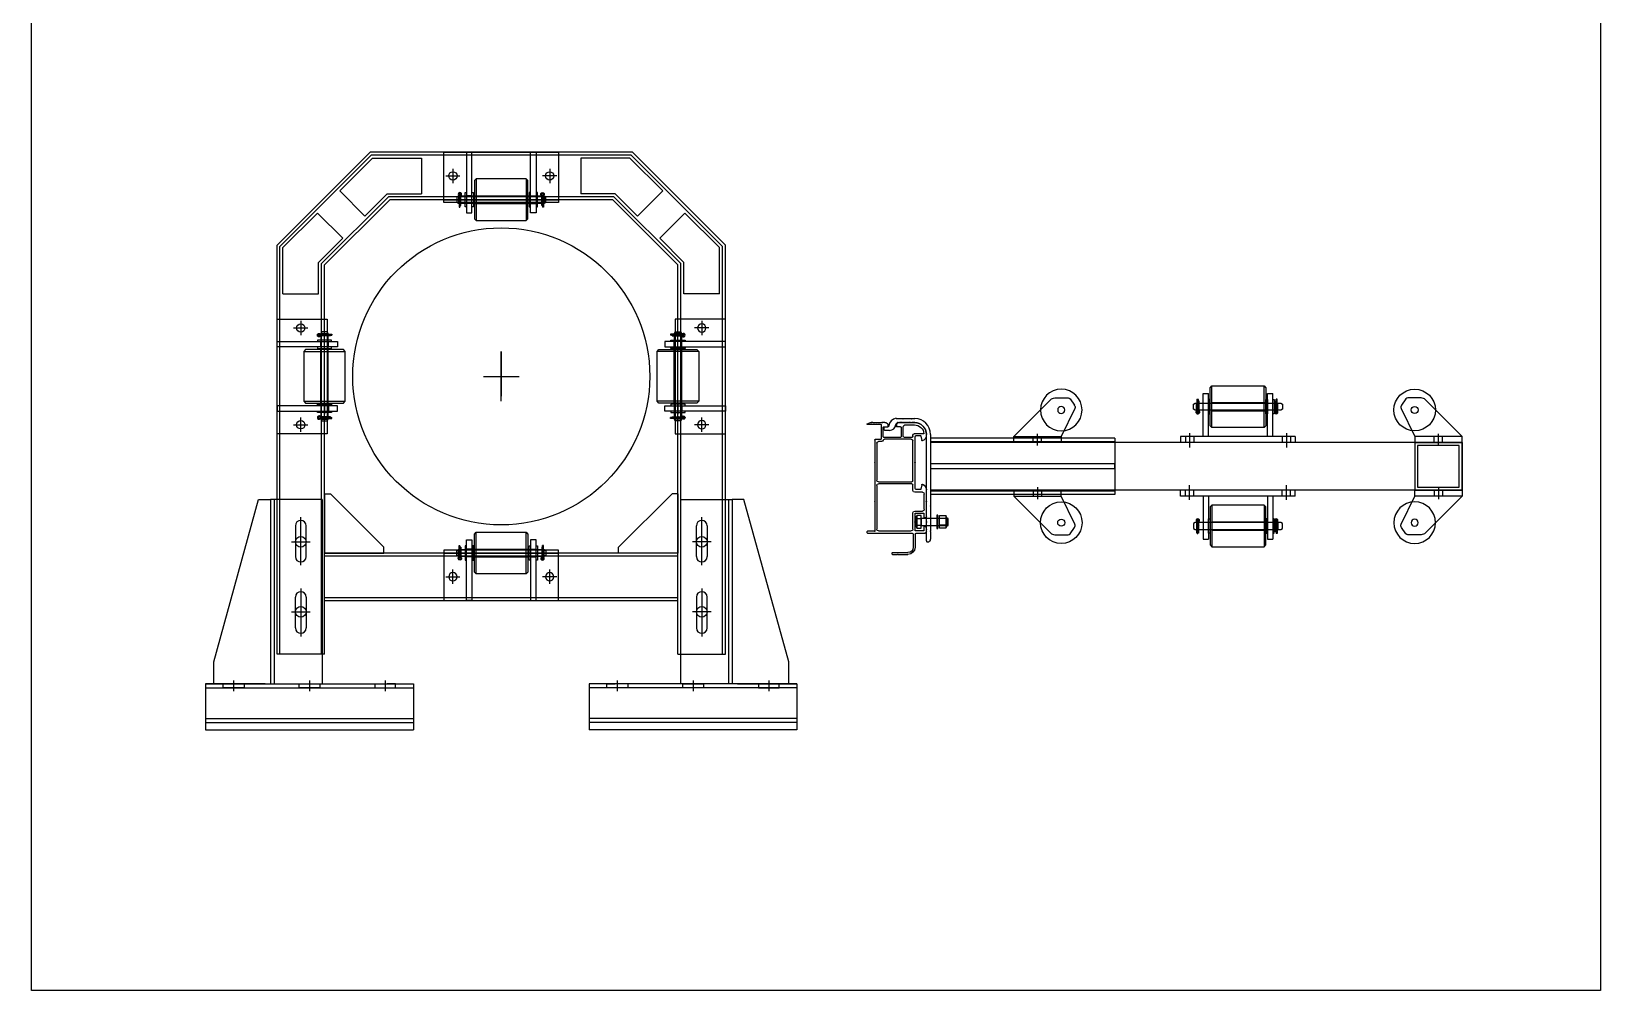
# Model space of a CAD drawing. Header units: millimetres. Extents: x -1481984 to -235402, y 1078406 to 1875046.
# Drawn here: x -1358524 to -1355883, y 1499190 to 1500805 of the extents above; entities that cross this region are included whole.
import ezdxf

# ---------------------------------------------------------------- set-up
doc = ezdxf.new("R2010")
doc.units = ezdxf.units.MM
doc.header["$LTSCALE"] = 1000
for name, pattern in [('__BORDER__', [21, 6, -3, 6, -3, 0, -3]), ('CENTER2', [28.575, 19.05, -3.175, 3.175, -3.175]), ('DASHED', [0.75, 0.5, -0.25]), ('DASHED2', [9.525, 6.35, -3.175])]:
    doc.linetypes.add(name, pattern=pattern)
doc.layers.get('0').update_dxf_attribs({"linetype": 'CONTINUOUS'})
for name, color, linetype in [('中实线', 1, 'CONTINUOUS'), ('粗实线', 3, 'CONTINUOUS'), ('结构', 1, 'CONTINUOUS')]:
    doc.layers.add(name, color=color, linetype=linetype)

# ---------------------------------------------------------------- blocks, each defined once
blk = doc.blocks.new('滚轮支架_-T')
at = {"color": 3, "linetype": 'CENTER2', "ltscale": 0.5}
for p, q in [((-93.5, -40), (-69.5, -40)), ((-81.5, -28), (-81.5, -52)), ((93.5, -40), (69.5, -40)), ((81.5, -28), (81.5, -52)), ((-44.5, -80), (-63.5, -80)), ((44.5, -80), (63.5, -80))]:
    blk.add_line(p, q, dxfattribs=at)
at = {"linetype": 'DASHED2'}
for p, q in [((-49.5, -73.5), (-58.5, -73.5)), ((49.5, -73.5), (58.5, -73.5)), ((-49.5, -86.5), (-58.5, -86.5)), ((49.5, -86.5), (58.5, -86.5))]:
    blk.add_line(p, q, dxfattribs=at)
at = {"color": 8, "linetype": 'DASHED'}
blk.add_line((-96.5, -80), (96.5, -80), dxfattribs=at)
for points in [[(96.5, 0), (96.5, -84.6), (-96.5, -84.6), (-96.5, 0)], [(-58.5, -102), (-49.5, -102), (-49.5, 0), (-58.5, 0)], [(58.5, -102), (49.5, -102), (49.5, 0), (58.5, 0)]]:
    blk.add_lwpolyline(points, close=True)
for centre in [(-81.5, -40), (81.5, -40)]:
    blk.add_circle(centre, 7)
blk = doc.blocks.new('*U161')
blk.add_lwpolyline([(-12, 0), (-12, 2.5), (12, 2.5), (12, 0)], close=True)
blk = doc.blocks.new('*U162')
at = {"color": 8, "linetype": 'Continuous'}
for p, q in [((-1, 1.9), (-2.1, 1)), ((0, 1.4), (0, -1.4)), ((-1, -1.9), (-2.1, -1))]:
    blk.add_line(p, q, dxfattribs=at)
at = {"color": 7, "linetype": 'Continuous'}
for p, q in [((16, 1.4), (0, 1.4)), ((0, 0), (18.5, 0)), ((16, 1.4), (16, 0)), ((18.5, -1.4), (18.5, 0)), ((0, -1.4), (18.5, -1.4))]:
    blk.add_line(p, q, dxfattribs=at)
for centre, radius, start, end in [((-3.2, 0), 2.9, 41.3178, 318.6822), ((-3.2, 0), 1.45, 41.3178, 318.6822), ((0, 2.8), 2.82, 221.3178, 270), ((0, -2.8), 2.82, 90, 138.6822), ((0, 2.8), 1.37, 221.3178, 270), ((0, -2.8), 1.37, 90, 138.6822)]:
    blk.add_arc(centre, radius, start, end, dxfattribs=at)
blk = doc.blocks.new('滚轮_N7090A')
for p, q in [((-42, 35), (-42, -35)), ((42, 35), (42, -35))]:
    blk.add_line(p, q)
at = {"color": 3, "linetype": 'CENTER2'}
blk.add_line((-50.5, 0), (50.5, 0), dxfattribs=at)
at = {"linetype": 'DASHED2'}
for p, q in [((-45, 6.3), (45, 6.3)), ((-45, -6.3), (45, -6.3))]:
    blk.add_line(p, q, dxfattribs=at)
blk.add_lwpolyline([(-42, -35), (42, -35), (45, -32), (45, 32), (42, 35), (-42, 35), (-45, 32), (-45, -32)], close=True)
blk = doc.blocks.new('无头销轴_B型_D12X150')
at = {"color": 0}
for p, q in [((-72, 6), (-72, -6)), ((72, 6), (72, -6))]:
    blk.add_line(p, q, dxfattribs=at)
blk.add_lwpolyline([(-75, 4.3), (-75, -4.3), (-72, -6), (72, -6), (75, -4.3), (75, 4.3), (72, 6), (-72, 6)], close=True, dxfattribs=at)
for centre in [(-69.5, 0), (69.5, 0)]:
    blk.add_circle(centre, 1.6, dxfattribs=at)
blk = doc.blocks.new('A$C1EDE4923')
at = {"xscale": -1}
for name, p, rotation in [('滚轮支架_-T', (-190.5, 39.6), 180), ('滚轮_N7090A', (-190.5, 119.6), 180), ('无头销轴_B型_D12X150', (-190.5, 119.6), 180), ('*U162', (-260, 113.6), 270), ('*U161', (-249, 119.6), 90), ('*U161', (-237.5, 119.6), 90)]:
    blk.add_blockref(name, p, dxfattribs=dict(at, rotation=rotation))
for name, p, rotation in [('*U161', (-143.5, 119.6), 270), ('*U161', (-132, 119.6), 270), ('*U162', (-121, 113.6), 90)]:
    blk.add_blockref(name, p, dxfattribs=dict(rotation=rotation))
blk = doc.blocks.new('0321')
for p, q in [((652261.3, -254661.7), (652261.3, -254971.4)), ((652261.3, -254661.7), (652269.3, -254661.7)), ((652269.3, -254661.7), (652269.3, -254971.4)), ((652261.3, -254971.4), (652269.3, -254971.4))]:
    blk.add_line(p, q)
blk = doc.blocks.new('5632_')
for p, q in [((865980.9, -129928.5), (865973.8, -129939)), ((866075.8, -129992.1), (866013.8, -129930.1)), ((865972.8, -129944.8), (865995.8, -129992.1))]:
    blk.add_line(p, q)
at = {"color": 0}
for p, q in [((866006.7, -129927.1), (865984.3, -129927.1)), ((866075.8, -129992.1), (865995.8, -129992.1)), ((865995.8, -129992.1), (865995.8, -130002.1)), ((866075.8, -130002.1), (866075.8, -129992.1)), ((865995.8, -130002.1), (866075.8, -130002.1))]:
    blk.add_line(p, q, dxfattribs=at)
for radius in [35, 6]:
    blk.add_circle((865995.8, -129947.3), radius)
for centre, radius, start, end in [((865977.3, -129942.6), 5, 133.9435, 206), ((865984.3, -129932.1), 5, 90, 133.9435), ((866006.7, -129937.1), 10, 45, 90)]:
    blk.add_arc(centre, radius, start, end)
blk = doc.blocks.new('A$C49B369EF')
at = {"color": 8}
for p, q in [((4, 203), (20.5, 203)), ((22.5, 124), (22.5, 191))]:
    blk.add_line(p, q, dxfattribs=at)
at = {"color": 3}
for p, q in [((17, 36), (2, 36)), ((19, 34), (19, 12)), ((22, 34), (22, 12)), ((57, 3), (31, 3)), ((58, 2), (58, 1)), ((47.4, 0), (31, 0)), ((57, 0), (48.6, 0))]:
    blk.add_line(p, q, dxfattribs=at)
at = {"color": 8, "ltscale": 0.5}
blk.add_arc((20.5, 201), 2, 0, 90, dxfattribs=at)
at = {"color": 3}
for centre, radius, start, end in [((2, 38), 2, 180, 270), ((17, 34), 2, 0, 90), ((31, 12), 12, 180, 270), ((31, 12), 9, 180, 270), ((57, 2), 1, 0, 90), ((57, 1), 1, 270, 0)]:
    blk.add_arc(centre, radius, start, end, dxfattribs=at)
at = {"color": 3, "ltscale": 0.5}
blk.add_arc((24, 34), 2, 90, 180, dxfattribs=at)
at = {"layer": '中实线', "color": 8, "linetype": 'ByBlock', "ltscale": 0.5}
for p, q in [((36, 218), (20, 218)), ((20, 218), (20, 218)), ((39, 199), (39, 215)), ((4, 203), (4, 203)), ((22.5, 199), (22.5, 201)), ((24.5, 197), (37, 197)), ((25.5, 194), (70.6, 194)), ((75.5, 190), (80.5, 190)), ((83.5, 187), (83.5, 125)), ((22.5, 107.5), (22.5, 117)), ((80.5, 122), (24.5, 122)), ((24.5, 119), (80.5, 119)), ((83.5, 116), (83.5, 42.5)), ((3.5, 76), (3.5, 101.5)), ((6.5, 104.5), (19.5, 104.5)), ((19.5, 73), (6.5, 73)), ((22.5, 42.5), (22.5, 70)), ((80.5, 39.5), (25.5, 39.5))]:
    blk.add_line(p, q, dxfattribs=at)
for centre, radius, start, end in [((20, 202.1), 15.9, 89.8166, 176.4472), ((36, 215), 3, 0, 90), ((24.5, 199), 2, 180, 269.9404), ((25.5, 191), 3, 90, 180), ((37, 199), 2, 269.9404, 0), ((70.6, 192), 2, 11.537, 90), ((75.5, 193), 3, 191.537, 270), ((80.5, 187), 3, 0, 90), ((19.5, 107.5), 3, 270, 0), ((24.5, 124), 2, 180, 270), ((24.5, 117), 2, 90, 180), ((80.5, 125), 3, 270, 0), ((80.5, 116), 3, 0, 90), ((6.5, 101.5), 3, 90, 180), ((6.5, 76), 3, 180, 270), ((19.5, 70), 3, 0, 90), ((25.5, 42.5), 3, 180, 270), ((80.5, 42.5), 3, 270, 0)]:
    blk.add_arc(centre, radius, start, end, dxfattribs=at)
at = {"layer": '粗实线', "linetype": 'ByBlock', "ltscale": 0.5}
for p, q in [((20, 222), (24.7, 222)), ((24.7, 222), (22.4, 222)), ((39.9, 222), (45, 222)), ((42.5, 214), (42.5, 198)), ((43.5, 215), (50.3, 215)), ((50.5, 219.5), (50.5, 215.2)), ((64.5, 215.2), (64.5, 219.5)), ((71.5, 215), (64.7, 215)), ((70, 222), (75.1, 222)), ((72.5, 198), (72.5, 214)), ((76, 218), (76, 194.5)), ((99.8, 219), (77, 219)), ((90.3, 222), (92.7, 222)), ((100, 219.5), (100, 219.2)), ((0, 200.4), (0, 202)), ((9.1, 199.2), (7.8, 191.8)), ((17, 200), (10.1, 200)), ((19, 155.1), (19, 198)), ((43.5, 197), (56.9, 197)), ((57.1, 196.9), (57.4, 196.6)), ((57.6, 196.6), (57.9, 196.9)), ((58.1, 197), (71.5, 197)), ((77, 193.5), (86, 193.5)), ((87, 192.5), (87, 155.1)), ((19, 111), (19, 153.9)), ((19.4, 154.6), (19.1, 154.9)), ((19.1, 154.1), (19.4, 154.4)), ((86.9, 154.9), (86.6, 154.6)), ((86.6, 154.4), (86.9, 154.1)), ((87, 153.9), (87, 153.9)), ((87, 153.9), (87, 89.8)), ((0, 89.8), (0, 108.6)), ((7.8, 117.2), (9.1, 109.8)), ((10.1, 109), (17, 109)), ((0, 74.4), (0, 88.7)), ((0.4, 89.4), (0.1, 89.7)), ((0.1, 88.8), (0.4, 89.1)), ((86.9, 89.7), (86.6, 89.4)), ((86.6, 89.1), (86.9, 88.8)), ((87, 88.7), (87, 39.5)), ((0, 64), (0, 74.4)), ((3.8, 61.5), (2.5, 61.5)), ((4, 68.5), (4, 61.7)), ((18, 69.5), (5, 69.5)), ((19, 55.1), (19, 68.5)), ((19, 40.5), (19, 53.9)), ((19.4, 54.6), (19.1, 54.9)), ((19.1, 54.1), (19.4, 54.4)), ((0, 38), (0, 42)), ((2.5, 47.5), (3.8, 47.5)), ((4, 47.3), (4, 40.5)), ((99, 36), (24, 36)), ((87.5, 39), (99, 39)), ((100, 38), (100, 37))]:
    blk.add_line(p, q, dxfattribs=at)
at = {"layer": '粗实线', "color": 3, "linetype": 'ByBlock', "ltscale": 0.5}
for p, q in [((5, 39.5), (18, 39.5)), ((47.9, 0.4), (47.6, 0.1)), ((48.4, 0.1), (48.1, 0.4))]:
    blk.add_line(p, q, dxfattribs=at)
at = {"layer": '粗实线', "linetype": 'ByBlock', "ltscale": 0.5}
for centre, radius, start, end in [((20, 202), 20, 90, 180), ((43.5, 214), 1, 90, 180), ((45.3, 215.4), 6.6, 38.3047, 92.8074), ((50.3, 215.2), 0.2, 270, 0.2741), ((69.7, 215.4), 6.6, 87.1926, 141.6953), ((64.7, 215.2), 0.2, 180, 270), ((71.5, 214), 1, 0, 90), ((77, 218), 1, 90, 180), ((92.1, 208.2), 13.8, 54.8394, 92.3815), ((99.8, 219.2), 0.2, 270, 0), ((9.9, 200.4), 9.84, 179.7094, 251.9861), ((6.8, 192), 1, 270, 349.7), ((10.1, 199), 1, 90, 169.7), ((17, 198), 2, 360, 90), ((43.5, 198), 1, 180, 270), ((56.9, 196.8), 0.2, 45, 90), ((57.5, 196.8), 0.2, 225, 315), ((58.1, 196.8), 0.2, 90, 135), ((71.5, 198), 1, 270, 0), ((77, 194.5), 1, 180, 270), ((86, 192.5), 1, 0, 90), ((19.2, 155.1), 0.2, 180, 225), ((19.2, 153.9), 0.2, 135, 180), ((19.2, 154.5), 0.2, 315, 45), ((86.8, 154.5), 0.2, 135, 225), ((86.8, 155.1), 0.2, 315, 0), ((86.8, 153.9), 0.2, 360, 45), ((10.1, 108.5), 10.1, 110.0422, 179.7055), ((6.8, 117), 1.03, 10.8147, 98.718), ((10.1, 110), 1, 190.3, 270), ((17, 111), 2, 270, 0), ((0.2, 89.8), 0.2, 180, 225), ((0.2, 88.7), 0.2, 135, 180), ((0.2, 89.2), 0.2, 315, 45), ((86.8, 89.2), 0.2, 135, 225), ((86.8, 89.8), 0.2, 315, 0), ((86.8, 88.7), 0.2, 360, 45), ((2.5, 64), 2.5, 180, 270), ((3.8, 61.7), 0.2, 270, 0), ((5, 68.5), 1, 90, 180), ((18, 68.5), 1, 0, 90), ((19.2, 55.1), 0.2, 180, 225), ((19.2, 53.9), 0.2, 135, 180), ((19.2, 54.5), 0.2, 315, 45), ((6.6, 42.3), 6.6, 128.3047, 182.8074), ((3.8, 47.3), 0.2, 0, 90), ((5, 40.5), 1, 180, 270), ((18, 40.5), 1, 270, 0), ((87, 39), 0.5, 90, 0), ((99, 38), 1, 0, 90), ((99, 37), 1, 270, 0)]:
    blk.add_arc(centre, radius, start, end, dxfattribs=at)
at = {"layer": '粗实线', "color": 3, "linetype": 'ByBlock', "ltscale": 0.5}
for centre, start, end in [((47.4, 0.2), 270, 315), ((48, 0.2), 45, 135), ((48.6, 0.2), 225, 270)]:
    blk.add_arc(centre, 0.2, start, end, dxfattribs=at)
at = {"layer": '结构', "color": 3, "linetype": 'ByBlock', "ltscale": 0.5}
for p, q in [((24.9, 221.9), (25.2, 221.5)), ((25.5, 221.5), (25.8, 221.9)), ((25.9, 222), (26.7, 222)), ((26.9, 221.9), (27.2, 221.5)), ((27.5, 221.5), (27.8, 221.9)), ((27.9, 222), (28.7, 222)), ((28.9, 221.9), (29.2, 221.5)), ((29.5, 221.5), (29.8, 221.9)), ((29.9, 222), (30.7, 222)), ((30.9, 221.9), (31.2, 221.5)), ((31.5, 221.5), (31.8, 221.9)), ((31.9, 222), (32.7, 222)), ((32.9, 221.9), (33.2, 221.5)), ((33.5, 221.5), (33.8, 221.9)), ((33.9, 222), (34.7, 222)), ((34.9, 221.9), (35.2, 221.5)), ((35.5, 221.5), (35.8, 221.9)), ((35.9, 222), (36.7, 222)), ((36.9, 221.9), (37.2, 221.5)), ((37.5, 221.5), (37.8, 221.9)), ((37.9, 222), (38.7, 222)), ((38.9, 221.9), (39.2, 221.5)), ((39.5, 221.5), (39.8, 221.9)), ((39.9, 222), (41.7, 222)), ((75.1, 222), (73.3, 222)), ((75.6, 221.5), (75.3, 221.9)), ((76.1, 221.9), (75.8, 221.5)), ((77.1, 222), (76.3, 222)), ((77.6, 221.5), (77.3, 221.9)), ((78.1, 221.9), (77.8, 221.5)), ((79.1, 222), (78.3, 222)), ((79.6, 221.5), (79.3, 221.9)), ((80.1, 221.9), (79.8, 221.5)), ((81.1, 222), (80.3, 222)), ((81.6, 221.5), (81.3, 221.9)), ((82.1, 221.9), (81.8, 221.5)), ((83.1, 222), (82.3, 222)), ((83.6, 221.5), (83.3, 221.9)), ((84.1, 221.9), (83.8, 221.5)), ((85.1, 222), (84.3, 222)), ((85.6, 221.5), (85.3, 221.9)), ((86.1, 221.9), (85.8, 221.5)), ((87.1, 222), (86.3, 222)), ((87.6, 221.5), (87.3, 221.9)), ((88.1, 221.9), (87.8, 221.5)), ((89.1, 222), (88.3, 222)), ((89.6, 221.5), (89.3, 221.9)), ((90.1, 221.9), (89.8, 221.5))]:
    blk.add_line(p, q, dxfattribs=at)
for centre, start, end in [((24.7, 221.8), 45, 90), ((25.3, 221.6), 225, 315), ((25.9, 221.8), 90, 135), ((26.7, 221.8), 45, 90), ((27.3, 221.6), 225, 315), ((27.9, 221.8), 90, 135), ((28.7, 221.8), 45, 90), ((29.3, 221.6), 225, 315), ((29.9, 221.8), 90, 135), ((30.7, 221.8), 45, 90), ((31.3, 221.6), 225, 315), ((31.9, 221.8), 90, 135), ((32.7, 221.8), 45, 90), ((33.3, 221.6), 225, 315), ((33.9, 221.8), 90, 135), ((34.7, 221.8), 45, 90), ((35.3, 221.6), 225, 315), ((35.9, 221.8), 90, 135), ((36.7, 221.8), 45, 90), ((37.3, 221.6), 225, 315), ((37.9, 221.8), 90, 135), ((38.7, 221.8), 45, 90), ((39.3, 221.6), 225, 315), ((39.9, 221.8), 90, 135), ((75.1, 221.8), 45, 90), ((75.7, 221.6), 225, 315), ((76.3, 221.8), 90, 135), ((77.1, 221.8), 45, 90), ((77.7, 221.6), 225, 315), ((78.3, 221.8), 90, 135), ((79.1, 221.8), 45, 90), ((79.7, 221.6), 225, 315), ((80.3, 221.8), 90, 135), ((81.1, 221.8), 45, 90), ((81.7, 221.6), 225, 315), ((82.3, 221.8), 90, 135), ((83.1, 221.8), 45, 90), ((83.7, 221.6), 225, 315), ((84.3, 221.8), 90, 135), ((85.1, 221.8), 45, 90), ((85.7, 221.6), 225, 315), ((86.3, 221.8), 90, 135), ((87.1, 221.8), 45, 90), ((87.7, 221.6), 225, 315), ((88.3, 221.8), 90, 135), ((89.1, 221.8), 45, 90), ((89.7, 221.6), 225, 315), ((90.3, 221.8), 90, 135)]:
    blk.add_arc(centre, 0.2, start, end, dxfattribs=at)

msp = doc.modelspace()

# ---------------------------------------------------------------- linework, layer by layer
for p, q in [((-1358110.8, 1500445, 0), (-1357954.1, 1500601.6, 0)), ((-1358005.1, 1500536.5, 0), (-1357950, 1500591.6, 0)), ((-1357512.5, 1500601.6, 0), (-1357954.1, 1500601.6, 0)), ((-1357950, 1500591.6, 0), (-1357867.6, 1500591.6, 0)), ((-1357867.6, 1500591.6, 0), (-1357867.6, 1500531.6, 0)), ((-1357599.1, 1500591.6, 0), (-1357599.1, 1500531.6, 0)), ((-1357516.6, 1500591.6, 0), (-1357599.1, 1500591.6, 0)), ((-1357461.5, 1500536.5, 0), (-1357516.6, 1500591.6, 0)), ((-1357355.8, 1500445, 0), (-1357512.5, 1500601.6, 0)), ((-1358005.1, 1500536.5, 0), (-1357962.7, 1500494.1, 0)), ((-1357962.7, 1500494.1, 0), (-1357925.1, 1500531.6, 0)), ((-1357925.1, 1500531.6, 0), (-1357867.6, 1500531.6, 0)), ((-1357541.5, 1500531.6, 0), (-1357599.1, 1500531.6, 0)), ((-1357504, 1500494.1, 0), (-1357541.5, 1500531.6, 0)), ((-1357461.5, 1500536.5, 0), (-1357504, 1500494.1, 0)), ((-1358030.8, 1500411.8, 0), (-1357921, 1500521.6, 0)), ((-1357545.6, 1500521.6, 0), (-1357921, 1500521.6, 0)), ((-1357435.8, 1500411.8, 0), (-1357545.6, 1500521.6, 0)), ((-1358100.8, 1500440.8, 0), (-1358042.5, 1500499.1, 0)), ((-1358042.5, 1500499.1, 0), (-1358000.1, 1500456.7, 0)), ((-1357424.1, 1500499.1, 0), (-1357466.5, 1500456.7, 0)), ((-1357365.8, 1500440.8, 0), (-1357424.1, 1500499.1, 0)), ((-1358040.8, 1500416, 0), (-1358000.1, 1500456.7, 0)), ((-1357425.8, 1500416, 0), (-1357466.5, 1500456.7, 0)), ((-1358110.8, 1499756.6, 0), (-1358110.8, 1500445, 0)), ((-1358100.8, 1500362.9, 0), (-1358100.8, 1500440.8, 0)), ((-1357365.8, 1500362.9, 0), (-1357365.8, 1500440.8, 0)), ((-1357355.8, 1499756.6, 0), (-1357355.8, 1500445, 0)), ((-1358040.8, 1500362.9, 0), (-1358040.8, 1500416, 0)), ((-1358030.8, 1499756.6, 0), (-1358030.8, 1500411.8, 0)), ((-1357435.8, 1499756.6, 0), (-1357435.8, 1500411.8, 0)), ((-1357425.8, 1500362.9, 0), (-1357425.8, 1500416, 0)), ((-1358100.8, 1500362.9, 0), (-1358040.8, 1500362.9, 0)), ((-1357365.8, 1500362.9, 0), (-1357425.8, 1500362.9, 0)), ((-1357733.3, 1500182.1, 0), (-1357733.3, 1500266.1, 0)), ((-1357733.3, 1500182.1, 0), (-1357733.3, 1500266.1, 0)), ((-1357763.3, 1500224.1, 0), (-1357703.3, 1500224.1, 0)), ((-1357763.3, 1500224.1, 0), (-1357703.3, 1500224.1, 0)), ((-1356551.7, 1500195, 0), (-1356542.7, 1500195, 0)), ((-1356551.7, 1500122.6, 0), (-1356551.7, 1500195, 0)), ((-1356542.7, 1500122.6, 0), (-1356542.7, 1500195, 0)), ((-1356540.2, 1500205, 0), (-1356537.2, 1500208, 0)), ((-1356540.2, 1500141, 0), (-1356540.2, 1500205, 0)), ((-1356537.2, 1500138, 0), (-1356537.2, 1500208, 0)), ((-1356537.2, 1500208, 0), (-1356449.2, 1500208, 0)), ((-1356449.2, 1500138, 0), (-1356449.2, 1500208, 0)), ((-1356449.2, 1500208, 0), (-1356446.2, 1500205, 0)), ((-1356446.2, 1500205, 0), (-1356446.2, 1500141, 0)), ((-1356443.7, 1500195, 0), (-1356434.7, 1500195, 0)), ((-1356443.7, 1500122.6, 0), (-1356443.7, 1500195, 0)), ((-1356434.7, 1500122.6, 0), (-1356434.7, 1500195, 0)), ((-1356568.2, 1500177.3, 0), (-1356565.2, 1500179, 0)), ((-1356568.2, 1500168.8, 0), (-1356568.2, 1500177.3, 0)), ((-1356565.2, 1500167, 0), (-1356568.2, 1500168.8, 0)), ((-1356565.2, 1500179, 0), (-1356421.2, 1500179, 0)), ((-1356421.2, 1500167, 0), (-1356565.2, 1500167, 0)), ((-1356563.2, 1500167, 0), (-1356563.2, 1500179, 0)), ((-1356426.2, 1500167, 0), (-1356426.2, 1500179, 0)), ((-1356421.2, 1500179, 0), (-1356418.2, 1500177.3, 0)), ((-1356418.2, 1500168.8, 0), (-1356421.2, 1500167, 0)), ((-1356418.2, 1500177.3, 0), (-1356418.2, 1500168.8, 0)), ((-1357088.7, 1500134, 0), (-1357088.7, 1500138, 0)), ((-1357087.7, 1500139, 0), (-1357082.5, 1500139, 0)), ((-1357068.6, 1500153.4, 0), (-1357057.6, 1500153.4, 0)), ((-1357065.4, 1500146.4, 0), (-1357037.2, 1500146.4, 0)), ((-1357056.4, 1500153.4, 0), (-1357055.6, 1500153.4, 0)), ((-1357054.4, 1500153.4, 0), (-1357053.6, 1500153.4, 0)), ((-1357052.4, 1500153.4, 0), (-1357051.6, 1500153.4, 0)), ((-1357050.4, 1500153.4, 0), (-1357049.6, 1500153.4, 0)), ((-1357048.4, 1500153.4, 0), (-1357047.6, 1500153.4, 0)), ((-1357046.4, 1500153.4, 0), (-1357045.6, 1500153.4, 0)), ((-1357044.4, 1500153.4, 0), (-1357043.6, 1500153.4, 0)), ((-1357042.4, 1500153.4, 0), (-1357037, 1500153.4, 0)), ((-1356537.2, 1500138, 0), (-1356540.2, 1500141, 0)), ((-1356449.2, 1500138, 0), (-1356537.2, 1500138, 0)), ((-1356446.2, 1500141, 0), (-1356449.2, 1500138, 0)), ((-1357079.9, 1500133, 0), (-1357087.7, 1500133, 0)), ((-1357017.7, 1499979.5, 0), (-1357017.7, 1500126.4, 0)), ((-1357010.7, 1500126.4, 0), (-1357010.7, 1500006, 0)), ((-1356700.7, 1500120.1, 0), (-1357010.7, 1500120.1, 0)), ((-1356115.7, 1500112.6, 0), (-1357010.7, 1500112.6, 0)), ((-1356700.7, 1500120.1, 0), (-1356700.7, 1500025.1, 0)), ((-1356567.7, 1500122.6, 0), (-1356589.7, 1500122.6, 0)), ((-1356589.7, 1500122.6, 0), (-1356589.7, 1500112.6, 0)), ((-1356396.7, 1500112.6, 0), (-1356589.7, 1500112.6, 0)), ((-1356396.7, 1500122.6, 0), (-1356574.8, 1500122.6, 0)), ((-1356115.7, 1500112.6, 0), (-1356115.7, 1500032.6, 0)), ((-1357010.7, 1500042.8, 0), (-1357010.7, 1499964, 0)), ((-1356115.7, 1500032.6, 0), (-1357010.7, 1500032.6, 0)), ((-1356396.7, 1500032.6, 0), (-1356589.7, 1500032.6, 0)), ((-1356589.7, 1500022.6, 0), (-1356589.7, 1500032.6, 0)), ((-1358217.3, 1499743.7, 0), (-1358141.8, 1500016.6, 0)), ((-1358141.8, 1500016.6, 0), (-1358121.8, 1500016.6, 0)), ((-1358121.8, 1500016.6, 0), (-1358121.8, 1499706.6, 0)), ((-1358034.8, 1500016.6, 0), (-1358121.8, 1500016.6, 0)), ((-1358034.8, 1500016.6, 0), (-1358034.8, 1499706.6, 0)), ((-1358030.8, 1500026.6, 0), (-1358020.8, 1500026.6, 0)), ((-1358030.8, 1500026.6, 0), (-1358030.8, 1499926.6, 0)), ((-1358020.8, 1500026.6, 0), (-1357930.8, 1499936.6, 0)), ((-1357445.8, 1500026.6, 0), (-1357535.8, 1499936.6, 0)), ((-1357435.8, 1500026.6, 0), (-1357445.8, 1500026.6, 0)), ((-1357435.8, 1500026.6, 0), (-1357435.8, 1499926.6, 0)), ((-1357431.8, 1500016.6, 0), (-1357431.8, 1499706.6, 0)), ((-1357431.8, 1500016.6, 0), (-1357344.8, 1500016.6, 0)), ((-1357344.8, 1500016.6, 0), (-1357344.8, 1499706.6, 0)), ((-1357324.8, 1500016.6, 0), (-1357344.8, 1500016.6, 0)), ((-1357249.3, 1499743.7, 0), (-1357324.8, 1500016.6, 0)), ((-1357017.7, 1500025.1, 0), (-1357017.7, 1500025.1, 0)), ((-1356700.7, 1500025.1, 0), (-1357010.7, 1500025.1, 0)), ((-1356567.7, 1500022.6, 0), (-1356589.7, 1500022.6, 0)), ((-1356396.7, 1500022.6, 0), (-1356574.8, 1500022.6, 0)), ((-1356551.7, 1500022.6, 0), (-1356551.7, 1499950.3, 0)), ((-1356542.7, 1500022.6, 0), (-1356542.7, 1499950.3, 0)), ((-1356537.2, 1500007.3, 0), (-1356540.2, 1500004.3, 0)), ((-1356540.2, 1500004.3, 0), (-1356540.2, 1499940.3, 0)), ((-1356449.2, 1500007.3, 0), (-1356537.2, 1500007.3, 0)), ((-1356537.2, 1500007.3, 0), (-1356537.2, 1499937.3, 0)), ((-1356449.2, 1500007.3, 0), (-1356449.2, 1499937.3, 0)), ((-1356446.2, 1500004.3, 0), (-1356449.2, 1500007.3, 0)), ((-1356446.2, 1499940.3, 0), (-1356446.2, 1500004.3, 0)), ((-1356443.7, 1500022.6, 0), (-1356443.7, 1499950.3, 0)), ((-1356434.7, 1500022.6, 0), (-1356434.7, 1499950.3, 0)), ((-1357034.7, 1499987.1), (-1357033.7, 1499989.6)), ((-1357034.7, 1499987.1), (-1357034.7, 1499971.1)), ((-1357034.7, 1499987.1), (-1357033.7, 1499984.6)), ((-1357033.7, 1499984.6), (-1357034.7, 1499979.1)), ((-1357034.7, 1499979.1), (-1357033.7, 1499973.6)), ((-1357033.7, 1499984.6), (-1357026.2, 1499984.6)), ((-1357017.7, 1499947.2, 0), (-1357017.7, 1499978.3, 0)), ((-1357017.3, 1499979.1, 0), (-1357017.6, 1499979.4, 0)), ((-1357017.6, 1499978.5, 0), (-1357017.3, 1499978.8, 0)), ((-1356984.7, 1499984.6), (-1356995.7, 1499984.6)), ((-1356983.7, 1499987.1), (-1356984.7, 1499989.6)), ((-1356983.7, 1499987.1), (-1356984.7, 1499984.6)), ((-1356984.7, 1499984.6), (-1356983.7, 1499979.1)), ((-1356983.7, 1499979.1), (-1356984.7, 1499973.6)), ((-1356983.7, 1499987.1), (-1356983.7, 1499971.1)), ((-1356565.2, 1499978.3, 0), (-1356568.2, 1499976.5, 0)), ((-1356568.2, 1499976.5, 0), (-1356568.2, 1499968, 0)), ((-1356421.2, 1499978.3, 0), (-1356565.2, 1499978.3, 0)), ((-1356563.2, 1499978.3, 0), (-1356563.2, 1499966.3, 0)), ((-1356426.2, 1499978.3, 0), (-1356426.2, 1499966.3, 0)), ((-1356418.2, 1499976.5, 0), (-1356421.2, 1499978.3, 0)), ((-1356418.2, 1499968, 0), (-1356418.2, 1499976.5, 0)), ((-1358079.8, 1499972.6, 0), (-1358079.8, 1499920.6, 0)), ((-1358061.8, 1499920.6, 0), (-1358061.8, 1499972.6, 0)), ((-1357404.8, 1499920.6, 0), (-1357404.8, 1499972.6, 0)), ((-1357386.8, 1499972.6, 0), (-1357386.8, 1499920.6, 0)), ((-1357034.7, 1499971.1), (-1357033.7, 1499973.6)), ((-1357034.7, 1499971.1), (-1357033.7, 1499968.6)), ((-1357033.7, 1499973.6), (-1357026.2, 1499973.6)), ((-1357011, 1499963.6, 0), (-1357010.7, 1499963.9, 0)), ((-1357010.7, 1499963, 0), (-1357011, 1499963.3, 0)), ((-1357010.7, 1499962.8, 0), (-1357010.7, 1499950.2, 0)), ((-1356984.7, 1499973.6), (-1356995.7, 1499973.6)), ((-1356983.7, 1499971.1), (-1356984.7, 1499973.6)), ((-1356983.7, 1499971.1), (-1356984.7, 1499968.6)), ((-1356568.2, 1499968, 0), (-1356565.2, 1499966.3, 0)), ((-1356565.2, 1499966.3, 0), (-1356421.2, 1499966.3, 0)), ((-1356551.7, 1499950.3, 0), (-1356542.7, 1499950.3, 0)), ((-1356443.7, 1499950.3, 0), (-1356434.7, 1499950.3, 0)), ((-1356421.2, 1499966.3, 0), (-1356418.2, 1499968, 0)), ((-1358030.8, 1499926.6, 0), (-1357930.8, 1499926.6, 0)), ((-1357435.8, 1499926.6, 0), (-1358030.8, 1499926.6, 0)), ((-1357930.8, 1499926.6, 0), (-1357930.8, 1499936.6, 0)), ((-1357535.8, 1499926.6, 0), (-1357535.8, 1499936.6, 0)), ((-1357435.8, 1499926.6, 0), (-1357535.8, 1499926.6, 0)), ((-1357016.3, 1499945.4, 0), (-1357014.5, 1499945.4, 0)), ((-1357015.7, 1499945.2, 0), (-1357015.7, 1499945.2, 0)), ((-1356540.2, 1499940.3, 0), (-1356537.2, 1499937.3, 0)), ((-1356537.2, 1499937.3, 0), (-1356449.2, 1499937.3, 0)), ((-1356449.2, 1499937.3, 0), (-1356446.2, 1499940.3, 0)), ((-1358079.8, 1499800.6, 0), (-1358079.8, 1499852.6, 0)), ((-1358061.8, 1499852.6, 0), (-1358061.8, 1499800.6, 0)), ((-1358030.8, 1499846.6, 0), (-1357435.8, 1499846.6, 0)), ((-1357404.8, 1499852.6, 0), (-1357404.8, 1499800.6, 0)), ((-1357386.8, 1499800.6, 0), (-1357386.8, 1499852.6, 0)), ((-1358217.3, 1499706.6, 0), (-1358217.3, 1499743.7, 0)), ((-1358030.8, 1499756.6, 0), (-1358110.8, 1499756.6, 0)), ((-1357435.8, 1499756.6, 0), (-1357355.8, 1499756.6, 0)), ((-1357249.3, 1499706.6, 0), (-1357249.3, 1499743.7, 0)), ((-1358231.2, 1499706.6, 0), (-1358231.2, 1499629.1, 0)), ((-1358130.8, 1499706.6, 0), (-1358231.2, 1499706.6, 0)), ((-1358231.2, 1499706.6, 0), (-1357881.3, 1499706.6, 0)), ((-1358187.8, 1499706.6, 0), (-1358187.8, 1499706.6, 0)), ((-1358130.8, 1499706.6, 0), (-1358030.8, 1499706.6, 0)), ((-1358060.2, 1499706.6, 0), (-1358060.2, 1499706.6, 0)), ((-1357924.7, 1499706.6, 0), (-1357924.7, 1499706.6, 0)), ((-1357881.3, 1499706.6, 0), (-1357881.3, 1499629.1, 0)), ((-1357235.5, 1499706.6, 0), (-1357585.3, 1499706.6, 0)), ((-1357585.3, 1499706.6, 0), (-1357585.3, 1499629.1, 0)), ((-1357542, 1499706.6, 0), (-1357542, 1499706.6, 0)), ((-1357335.8, 1499706.6, 0), (-1357435.8, 1499706.6, 0)), ((-1357414.4, 1499706.6, 0), (-1357414.4, 1499706.6, 0)), ((-1357335.8, 1499706.6, 0), (-1357235.5, 1499706.6, 0)), ((-1357278.8, 1499706.6, 0), (-1357278.8, 1499706.6, 0)), ((-1357235.5, 1499706.6, 0), (-1357235.5, 1499629.1, 0)), ((-1358231.2, 1499648.1, 0), (-1357881.3, 1499648.1, 0)), ((-1358231.2, 1499641.4, 0), (-1357881.3, 1499641.4, 0)), ((-1357235.5, 1499648.1, 0), (-1357585.3, 1499648.1, 0)), ((-1357235.5, 1499641.4, 0), (-1357585.3, 1499641.4, 0)), ((-1358231.2, 1499629.1, 0), (-1357881.3, 1499629.1, 0)), ((-1357235.5, 1499629.1, 0), (-1357585.3, 1499629.1, 0))]:
    msp.add_line(p, q)
at = {"linetype": 'CENTER2'}
for p, q in [((-1358105.8, 1500442.9, 0), (-1357952.1, 1500596.6, 0)), ((-1357514.6, 1500596.6, 0), (-1357952.1, 1500596.6, 0)), ((-1357360.8, 1500442.9, 0), (-1357514.6, 1500596.6, 0)), ((-1358035.8, 1500413.9, 0), (-1357923.1, 1500526.6, 0)), ((-1357543.6, 1500526.6, 0), (-1357923.1, 1500526.6, 0)), ((-1357430.8, 1500413.9, 0), (-1357543.6, 1500526.6, 0)), ((-1358105.8, 1499756.6, 0), (-1358105.8, 1500442.9, 0)), ((-1357360.8, 1499756.6, 0), (-1357360.8, 1500442.9, 0)), ((-1358035.8, 1499756.6, 0), (-1358035.8, 1500413.9, 0)), ((-1357430.8, 1499756.6, 0), (-1357430.8, 1500413.9, 0)), ((-1356700.7, 1500114.1, 0), (-1357010.7, 1500114.1, 0)), ((-1356700.7, 1500031.1, 0), (-1357010.7, 1500031.1, 0)), ((-1358070.8, 1499906.2, 0), (-1358070.8, 1499987.1, 0)), ((-1357395.8, 1499906.2, 0), (-1357395.8, 1499987.1, 0)), ((-1358086.4, 1499945.6, 0), (-1358055.2, 1499945.6, 0)), ((-1357380.2, 1499945.6, 0), (-1357411.4, 1499945.6, 0)), ((-1357435.8, 1499921.6, 0), (-1358030.8, 1499921.6, 0)), ((-1358070.8, 1499867.1, 0), (-1358070.8, 1499786.2, 0)), ((-1358030.8, 1499851.6, 0), (-1357435.8, 1499851.6, 0)), ((-1357395.8, 1499867.1, 0), (-1357395.8, 1499786.2, 0)), ((-1358086.4, 1499827.6, 0), (-1358055.2, 1499827.6, 0)), ((-1357380.2, 1499827.6, 0), (-1357411.4, 1499827.6, 0))]:
    msp.add_line(p, q, dxfattribs=at)
at = {"linetype": 'DASHED2'}
for p, q in [((-1356537.2, 1500180, 0), (-1356446.2, 1500180, 0)), ((-1356537.2, 1500166, 0), (-1356446.2, 1500166, 0)), ((-1356837.7, 1500112.6, 0), (-1356837.7, 1500122.6, 0)), ((-1356823.7, 1500112.6, 0), (-1356823.7, 1500122.6, 0)), ((-1356581.7, 1500122.6, 0), (-1356581.7, 1500112.6, 0)), ((-1356567.7, 1500122.6, 0), (-1356567.7, 1500112.6, 0)), ((-1356418.7, 1500122.6, 0), (-1356418.7, 1500112.6, 0)), ((-1356404.7, 1500122.6, 0), (-1356404.7, 1500112.6, 0)), ((-1356162.7, 1500112.6, 0), (-1356162.7, 1500122.6, 0)), ((-1356148.7, 1500112.6, 0), (-1356148.7, 1500122.6, 0)), ((-1356837.7, 1500032.6, 0), (-1356837.7, 1500022.6, 0)), ((-1356823.7, 1500032.6, 0), (-1356823.7, 1500022.6, 0)), ((-1356581.7, 1500022.6, 0), (-1356581.7, 1500032.6, 0)), ((-1356567.7, 1500022.6, 0), (-1356567.7, 1500032.6, 0)), ((-1356418.7, 1500022.6, 0), (-1356418.7, 1500032.6, 0)), ((-1356404.7, 1500022.6, 0), (-1356404.7, 1500032.6, 0)), ((-1356162.7, 1500032.6, 0), (-1356162.7, 1500022.6, 0)), ((-1356148.7, 1500032.6, 0), (-1356148.7, 1500022.6, 0)), ((-1356537.2, 1499979.3, 0), (-1356446.2, 1499979.3, 0)), ((-1356537.2, 1499965.3, 0), (-1356446.2, 1499965.3, 0))]:
    msp.add_line(p, q, dxfattribs=at)
at = {"linetype": 'Continuous'}
for p, q in [((-1356430.6, 1500166, 0), (-1356429.6, 1500164.9, 0)), ((-1356430.1, 1500183, 0), (-1356428.7, 1500183, 0)), ((-1356430.1, 1500183, 0), (-1356430.1, 1500167, 0)), ((-1356430.1, 1500167, 0), (-1356427.2, 1500167, 0)), ((-1356428.7, 1500167, 0), (-1356428.7, 1500185.5, 0)), ((-1356427.2, 1500185.5, 0), (-1356428.7, 1500185.5, 0)), ((-1356426.7, 1500166, 0), (-1356427.7, 1500164.9, 0)), ((-1356427.2, 1500167, 0), (-1356427.2, 1500185.5, 0)), ((-1356430.6, 1499979.3, 0), (-1356429.6, 1499980.4, 0)), ((-1356430.1, 1499978.3, 0), (-1356427.2, 1499978.3, 0)), ((-1356430.1, 1499962.3, 0), (-1356430.1, 1499978.3, 0)), ((-1356428.7, 1499978.3, 0), (-1356428.7, 1499959.7, 0)), ((-1356426.7, 1499979.3, 0), (-1356427.7, 1499980.4, 0)), ((-1356427.2, 1499978.3, 0), (-1356427.2, 1499959.7, 0)), ((-1356430.1, 1499962.3, 0), (-1356428.7, 1499962.3, 0)), ((-1356427.2, 1499959.7, 0), (-1356428.7, 1499959.7, 0))]:
    msp.add_line(p, q, dxfattribs=at)
at = {"linetype": 'CENTER2', "ltscale": 0.5}
for p, q in [((-1356830.7, 1500107.6, 0), (-1356830.7, 1500127.6, 0)), ((-1356574.7, 1500128.7, 0), (-1356574.7, 1500104.4, 0)), ((-1356411.7, 1500128.7, 0), (-1356411.7, 1500104.4, 0)), ((-1356155.7, 1500107.6, 0), (-1356155.7, 1500127.6, 0)), ((-1356830.7, 1500037.6, 0), (-1356830.7, 1500017.6, 0)), ((-1356574.7, 1500016.5, 0), (-1356574.7, 1500040.8, 0)), ((-1356411.7, 1500016.5, 0), (-1356411.7, 1500040.8, 0)), ((-1356155.7, 1500037.6, 0), (-1356155.7, 1500017.6, 0)), ((-1358183.8, 1499712.2, 0), (-1358183.8, 1499694, 0)), ((-1358056.2, 1499712.2, 0), (-1358056.2, 1499694, 0)), ((-1357928.7, 1499712.2, 0), (-1357928.7, 1499694, 0)), ((-1357538, 1499712.2, 0), (-1357538, 1499694, 0)), ((-1357410.4, 1499712.2, 0), (-1357410.4, 1499694, 0)), ((-1357282.8, 1499712.2, 0), (-1357282.8, 1499694, 0))]:
    msp.add_line(p, q, dxfattribs=at)
at = {"linetype": '__BORDER__'}
for p, q in [((-1356396.7, 1500122.6, 0), (-1356396.7, 1500112.6, 0)), ((-1356396.7, 1500022.6, 0), (-1356396.7, 1500032.6, 0)), ((-1358115.8, 1500016.6, 0), (-1358115.8, 1499706.6, 0)), ((-1357350.8, 1500016.6, 0), (-1357350.8, 1499706.6, 0))]:
    msp.add_line(p, q, dxfattribs=at)
at = {"linetype": 'DASHED'}
for p, q in [((-1358231.2, 1499699.6, 0), (-1357881.3, 1499699.6, 0)), ((-1357235.5, 1499699.6, 0), (-1357585.3, 1499699.6, 0))]:
    msp.add_line(p, q, dxfattribs=at)
at = {"linetype": 'DASHED2', "ltscale": 0.5}
for p, q in [((-1358201.3, 1499706.6, 0), (-1358187.3, 1499706.6, 0)), ((-1358201.3, 1499699.6, 0), (-1358201.3, 1499706.6, 0)), ((-1358166.3, 1499699.6, 0), (-1358201.3, 1499699.6, 0)), ((-1358166.3, 1499706.6, 0), (-1358166.3, 1499699.6, 0)), ((-1358073.7, 1499706.6, 0), (-1358038.7, 1499706.6, 0)), ((-1358073.7, 1499699.6, 0), (-1358073.7, 1499706.6, 0)), ((-1358038.7, 1499699.6, 0), (-1358073.7, 1499699.6, 0)), ((-1358038.7, 1499706.6, 0), (-1358038.7, 1499699.6, 0)), ((-1357946.2, 1499706.6, 0), (-1357946.2, 1499699.6, 0)), ((-1357946.2, 1499699.6, 0), (-1357911.2, 1499699.6, 0)), ((-1357911.2, 1499706.6, 0), (-1357925.2, 1499706.6, 0)), ((-1357911.2, 1499699.6, 0), (-1357911.2, 1499706.6, 0)), ((-1357555.5, 1499706.6, 0), (-1357541.5, 1499706.6, 0)), ((-1357555.5, 1499699.6, 0), (-1357555.5, 1499706.6, 0)), ((-1357520.5, 1499699.6, 0), (-1357555.5, 1499699.6, 0)), ((-1357520.5, 1499706.6, 0), (-1357520.5, 1499699.6, 0)), ((-1357427.9, 1499706.6, 0), (-1357392.9, 1499706.6, 0)), ((-1357427.9, 1499699.6, 0), (-1357427.9, 1499706.6, 0)), ((-1357392.9, 1499699.6, 0), (-1357427.9, 1499699.6, 0)), ((-1357392.9, 1499706.6, 0), (-1357392.9, 1499699.6, 0)), ((-1357300.3, 1499706.6, 0), (-1357300.3, 1499699.6, 0)), ((-1357300.3, 1499699.6, 0), (-1357265.3, 1499699.6, 0)), ((-1357265.3, 1499706.6, 0), (-1357279.3, 1499706.6, 0)), ((-1357265.3, 1499699.6, 0), (-1357265.3, 1499706.6, 0))]:
    msp.add_line(p, q, dxfattribs=at)
for points in [[(-1358524.3, 1504791.7), (-1355882.7, 1504791.7), (-1355882.7, 1499190), (-1358524.3, 1499190)], [(-1357033.7, 1499989.6), (-1357033.7, 1499968.6), (-1357026.2, 1499968.6), (-1357026.2, 1499989.6)], [(-1357026.2, 1499985.1), (-1357026.2, 1499973.1), (-1356981.2, 1499973.1), (-1356981.2, 1499985.1)], [(-1357000.2, 1499990.3), (-1357000.2, 1499967.8), (-1356998.2, 1499967.8), (-1356998.2, 1499990.3)], [(-1356984.7, 1499989.6), (-1356984.7, 1499968.6), (-1356995.7, 1499968.6), (-1356995.7, 1499989.6)]]:
    msp.add_lwpolyline(points, close=True)
at = {"elevation": 0}
msp.add_lwpolyline([(-1357733.3, 1500265.9), (-1357733.3, 1500190.7)], dxfattribs=at)
for points in [[(-1357057.6, 1500153.4, -0.198912), (-1357057.4, 1500153.4), (-1357057.1, 1500152.9, 0.414214), (-1357056.9, 1500152.9), (-1357056.6, 1500153.4, -0.198912), (-1357056.4, 1500153.4)], [(-1357055.6, 1500153.4, -0.198912), (-1357055.4, 1500153.4), (-1357055.1, 1500152.9, 0.414214), (-1357054.9, 1500152.9), (-1357054.6, 1500153.4, -0.198912), (-1357054.4, 1500153.4)], [(-1357053.6, 1500153.4, -0.198912), (-1357053.4, 1500153.4), (-1357053.1, 1500152.9, 0.414214), (-1357052.9, 1500152.9), (-1357052.6, 1500153.4, -0.198912), (-1357052.4, 1500153.4)], [(-1357051.6, 1500153.4, -0.198912), (-1357051.4, 1500153.4), (-1357051.1, 1500152.9, 0.414214), (-1357050.9, 1500152.9), (-1357050.6, 1500153.4, -0.198912), (-1357050.4, 1500153.4)], [(-1357049.6, 1500153.4, -0.198912), (-1357049.4, 1500153.4), (-1357049.1, 1500152.9, 0.414214), (-1357048.9, 1500152.9), (-1357048.6, 1500153.4, -0.198912), (-1357048.4, 1500153.4)], [(-1357047.6, 1500153.4, -0.198912), (-1357047.4, 1500153.4), (-1357047.1, 1500152.9, 0.414214), (-1357046.9, 1500152.9), (-1357046.6, 1500153.4, -0.198912), (-1357046.4, 1500153.4)], [(-1357045.6, 1500153.4, -0.198912), (-1357045.4, 1500153.4), (-1357045.1, 1500152.9, 0.414214), (-1357044.9, 1500152.9), (-1357044.6, 1500153.4, -0.198912), (-1357044.4, 1500153.4)], [(-1357043.6, 1500153.4, -0.198912), (-1357043.4, 1500153.4), (-1357043.1, 1500152.9, 0.414214), (-1357042.9, 1500152.9), (-1357042.6, 1500153.4, -0.198912), (-1357042.4, 1500153.4)]]:
    msp.add_lwpolyline(points, format="xyb", dxfattribs=at)
for points in [[(-1356195.7, 1500112.6), (-1356195.7, 1500032.6), (-1356115.7, 1500032.6), (-1356115.7, 1500112.6)], [(-1356190.7, 1500107.6), (-1356190.7, 1500037.6), (-1356120.7, 1500037.6), (-1356120.7, 1500107.6)]]:
    msp.add_lwpolyline(points, close=True, dxfattribs=at)
for centre, radius in [((-1357733.3, 1500224.1, 0), 250), ((-1357733.3, 1500224.1, 0), 250), ((-1357733.3, 1500224.1, 0), 250), ((-1356560.7, 1500173, 0), 1.6), ((-1356428.7, 1500173, 0), 1.6), ((-1358070.8, 1499945.6, 0), 9), ((-1357395.8, 1499945.6, 0), 9), ((-1356560.7, 1499972.3, 0), 1.6), ((-1356428.7, 1499972.3, 0), 1.6), ((-1358070.8, 1499827.6, 0), 9), ((-1357395.8, 1499827.6, 0), 9)]:
    msp.add_circle(centre, radius)
at = {"linetype": 'Continuous'}
for centre, radius, start, end in [((-1356428.7, 1500163.8, 0), 2.9, 131.3178, 48.6822), ((-1356431.5, 1500167, 0), 1.37, 311.3178, 0), ((-1356428.7, 1500163.8, 0), 1.45, 131.3178, 48.6822), ((-1356431.5, 1500167, 0), 2.82, 311.3178, 0), ((-1356425.8, 1500167, 0), 2.82, 180, 228.6822), ((-1356425.8, 1500167, 0), 1.37, 180, 228.6822), ((-1356428.7, 1499981.5, 0), 2.9, 311.3178, 228.6822), ((-1356431.5, 1499978.3, 0), 1.37, 0, 48.6822), ((-1356428.7, 1499981.5, 0), 1.45, 311.3178, 228.6822), ((-1356431.5, 1499978.3, 0), 2.82, 0, 48.6822), ((-1356425.8, 1499978.3, 0), 2.82, 131.3178, 180), ((-1356425.8, 1499978.3, 0), 1.37, 131.3178, 180)]:
    msp.add_arc(centre, radius, start, end, dxfattribs=at)
for centre, radius, start, end in [((-1357087.7, 1500138, 0), 1, 90, 180), ((-1357087.7, 1500134, 0), 1, 180, 270), ((-1357082.5, 1500141, 0), 2, 270, 353.1225), ((-1357067.7, 1500140.6, 0), 12.9, 94.0171, 179.2824), ((-1357080.3, 1500144.1, 0), 11.1, 271.9561, 354.9588), ((-1357067.2, 1500142.9, 0), 2, 142.3673, 174.9588), ((-1357063.1, 1500139.8, 0), 7.1, 115.7958, 142.3673), ((-1357065.4, 1500144.4, 0), 2, 90, 115.7958), ((-1357037.7, 1500126.4, 0), 20, 0, 88.4812), ((-1357037.7, 1500126.4, 0), 27, 0, 88.4812), ((-1357010.9, 1500006, 0), 0.2, 315, 0), ((-1358070.8, 1499972.6, 0), 9, 0, 180), ((-1357395.8, 1499972.6, 0), 9, 0, 180), ((-1357017.5, 1499979.5, 0), 0.2, 180, 225), ((-1357017.5, 1499978.3, 0), 0.2, 135, 180), ((-1357017.5, 1499978.9, 0), 0.2, 315, 45), ((-1357015.7, 1499950.2, 0), 5, 293.5409, 0), ((-1357010.9, 1499963.4, 0), 0.2, 135, 225), ((-1357010.9, 1499964, 0), 0.2, 315, 0), ((-1357010.9, 1499962.8, 0), 0.2, 0, 45), ((-1357015.7, 1499947.2, 0), 2, 180, 228.6186), ((-1357016.3, 1499946.4, 0), 1, 228.6186, 270), ((-1357014.5, 1499947.4, 0), 2, 270, 293.5409), ((-1358070.8, 1499920.6, 0), 9, 180, 0), ((-1357395.8, 1499920.6, 0), 9, 180, 0), ((-1358070.8, 1499852.6, 0), 9, 0, 180), ((-1357395.8, 1499852.6, 0), 9, 0, 180), ((-1358070.8, 1499800.6, 0), 9, 180, 0), ((-1357395.8, 1499800.6, 0), 9, 180, 0)]:
    msp.add_arc(centre, radius, start, end)

# ---------------------------------------------------------------- block references
at = {"extrusion": (0, 0, -1), "zscale": -1}
for name, p, rotation in [('A$C1EDE4923', (1357542.8, 1500641.2, 0), 180), ('滚轮支架_-T', (1357355.8, 1500224.1, 0), 90), ('*U162', (1358036.8, 1500293.6, 0), 180), ('无头销轴_B型_D12X150', (1357435.8, 1500224.1, 0), 90), ('滚轮_N7090A', (1357435.8, 1500224.1, 0), 90), ('*U161', (1357435.8, 1500177.1, 0), 180), ('*U161', (1357435.8, 1500165.6, 0), 180)]:
    msp.add_blockref(name, p, dxfattribs=dict(at, rotation=rotation))
for name, p, rotation in [('滚轮支架_-T', (-1358110.8, 1500224.1, 0), 90), ('无头销轴_B型_D12X150', (-1358030.8, 1500224.1, 0), 90), ('*U162', (-1357429.8, 1500293.6, 0), 180), ('滚轮_N7090A', (-1358030.8, 1500224.1, 0), 90), ('*U161', (-1358030.8, 1500177.1, 0), 180), ('*U161', (-1358030.8, 1500165.6, 0), 180), ('*U161', (-1356446.2, 1500173, 0), 270), ('*U161', (-1356434.7, 1500173, 0), 270), ('0321', (-1102039.3, 2152337.9, 0), 270), ('5632_', (-490794.8, 1370030.5, 0), 180), ('*U162', (-1356560.7, 1499978.3, 0), 270), ('*U161', (-1356559.7, 1499972.3, 0), 89.99999999999999), ('*U161', (-1356540.2, 1499972.3, 0), 89.99999999999999)]:
    msp.add_blockref(name, p, dxfattribs=dict(rotation=rotation))
for name, p in [('*U161', (1358030.8, 1500282.6, 0)), ('*U161', (1358030.8, 1500271.1, 0)), ('*U162', (1357429.8, 1500154.6, 0))]:
    msp.add_blockref(name, p, dxfattribs=at)
for name, p in [('*U161', (-1357435.8, 1500282.6, 0)), ('*U161', (-1357435.8, 1500271.1, 0)), ('5632_', (-2222191.5, 1630114.8, 0)), ('*U162', (-1358036.8, 1500154.6, 0)), ('A$C1EDE4923', (-1357542.8, 1499807.1, 0))]:
    msp.add_blockref(name, p)
at = {"xscale": -1}
for name, p in [('5632_', (-490794.8, 1630114.8, 0)), ('A$C49B369EF', (-1357017.7, 1499924.4, 0))]:
    msp.add_blockref(name, p, dxfattribs=at)
for name, p, rotation in [('*U162', (-1356560.7, 1500167, 0), 270), ('*U161', (-1356559.7, 1500173, 0), 90), ('*U161', (-1356540.2, 1500173, 0), 90), ('5632_', (-2222191.5, 1370030.5, 0), 180), ('*U161', (-1356446.2, 1499972.3, 0), 270), ('*U161', (-1356434.7, 1499972.3, 0), 270)]:
    msp.add_blockref(name, p, dxfattribs=dict(at, rotation=rotation))

doc.saveas('drawing.dxf')
